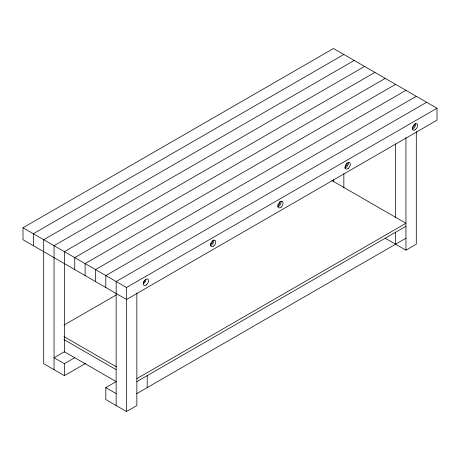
<?xml version="1.0" encoding="UTF-8"?>
<svg xmlns="http://www.w3.org/2000/svg" width="460" height="460" viewBox="0 0 460 460"><rect width="100%" height="100%" fill="white"/><g stroke="black" fill="none" stroke-linecap="round" stroke-linejoin="round"><path stroke-width="0.69" d="M23 227.757L333.5 48.495L437 108.249L437 120.198L126.5 299.466L23 239.712L23 227.757L126.5 287.511L437 108.249M343.85 54.47L33.35 233.732L33.35 245.686M354.2 60.444L43.7 239.712L43.7 363.705L64.4 375.653L85.543 363.446M364.55 66.418L54.05 245.686L54.05 369.679M374.9 72.392L64.4 251.66L64.4 352.233M385.25 78.373L74.75 257.635L74.75 269.589M395.6 84.347L85.1 263.609L85.1 275.563M405.95 90.321L95.45 269.589L95.45 281.537M416.3 96.295L105.8 275.563L105.8 287.511M426.65 102.269L116.15 281.537L116.15 405.53M63.992 325.099L116.196 294.958M136.85 293.008L136.85 405.53L126.5 411.504L105.8 399.556L105.8 387.607L116.15 381.627L64.4 351.75L54.05 357.725L64.4 363.705L74.75 357.725M136.85 378.643L405.95 223.278L331.821 180.481M136.85 381.627L405.95 226.268M136.672 393.685L405.95 238.217M385.25 238.217L405.95 250.171L416.3 244.191L416.3 131.669M63.934 336.547L116.46 366.867M63.957 339.543L115.972 369.575M105.8 387.607L116.15 393.582M405.95 137.643L405.95 250.171M395.6 143.853L395.6 217.672M395.6 232.242L395.6 244.191M343.85 173.541L343.85 188.031M333.5 179.67L333.5 181.821M147.2 375.653L147.2 387.607M126.5 287.511L126.5 411.504M64.4 363.705L64.4 375.653M144.566 280.456A1.829 1.058 -60 0 1 143.319 282.285M145.906 279.295A3.657 2.11 -60 0 1 143.319 283.78M212.158 240.741A1.829 1.058 -60 0 1 212.158 242.851A1.829 1.058 -60 0 1 210.323 243.909M279.433 201.9A1.829 1.058 -60 0 1 279.433 204.01A1.829 1.058 -60 0 1 277.598 205.068M346.708 163.058A1.829 1.058 -60 0 1 346.817 164.956A1.829 1.058 -60 0 1 345.144 166.307M414.184 124.407A1.829 1.058 -60 0 1 413.983 126.327A1.829 1.058 -60 0 1 412.419 127.466M213.739 240.108A3.657 2.11 -60 0 1 210.571 245.594M348.289 162.426A3.657 2.11 -60 0 1 347.363 166.1A3.657 2.11 -60 0 1 344.5 167.975M415.564 123.585A3.657 2.11 -60 0 1 412.396 129.076M281.014 201.267A3.657 2.11 -60 0 1 277.846 206.753M146.573 284.786A3.657 2.11 -60 0 0 147.735 279.116A3.657 2.11 -60 0 0 143.405 282.952A3.657 2.11 -60 0 0 146.573 284.786M213.848 245.945A3.657 2.11 -60 0 0 215.01 240.275A3.657 2.11 -60 0 0 210.68 244.116A3.657 2.11 -60 0 0 213.848 245.945M281.123 207.103A3.657 2.11 -60 0 0 282.285 201.434A3.657 2.11 -60 0 0 277.955 205.275A3.657 2.11 -60 0 0 281.123 207.103M415.673 129.421A3.657 2.11 -60 0 0 416.835 123.751A3.657 2.11 -60 0 0 412.505 127.592A3.657 2.11 -60 0 0 415.673 129.421M348.398 168.262A3.657 2.11 -60 0 0 349.56 162.593A3.657 2.11 -60 0 0 345.23 166.434A3.657 2.11 -60 0 0 348.398 168.262"/></g></svg>
